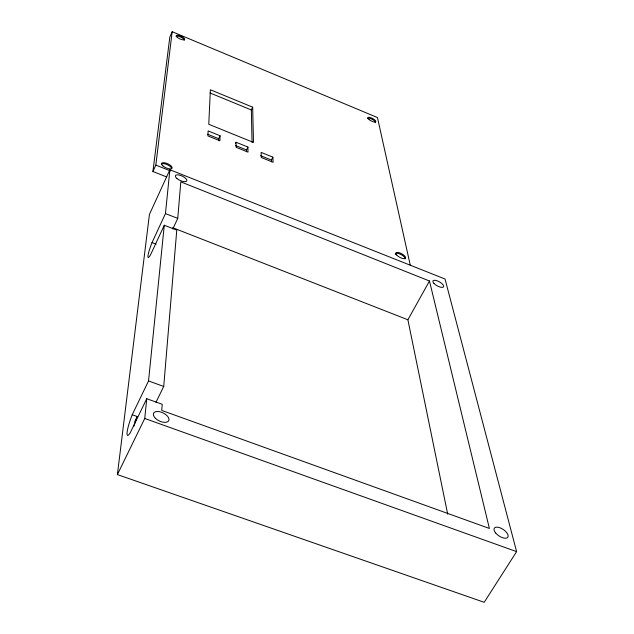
<?xml version="1.0" encoding="UTF-8"?>
<svg xmlns="http://www.w3.org/2000/svg" width="634" height="634" viewBox="0 0 634 634"><rect width="100%" height="100%" fill="white"/><g stroke="black" fill="none" stroke-linecap="round" stroke-linejoin="round"><path stroke-width="0.95" d="M236.094 142.246L236.078 147.31L247.989 152.128L247.918 147.04L236.094 142.246L235.396 143.72M220.053 135.739L219.903 140.772L207.889 135.906L208.126 130.905L220.053 135.739L218.667 138.695L218.611 140.383M155.972 402.321L163.723 386.463L176.775 230.102L164.277 225.252L150.646 254.614A14.416 1.854 -68.7 0 1 147.991 255.803A14.416 1.854 -68.7 0 1 152.025 242.592L165.458 213.587L169.888 169.738L445.036 279.015L516.607 551.628L484.202 602.3L117.393 474.581L149.434 214.403L169.888 169.738M172.813 228.953L177.75 218.381L180.801 181.863L429.48 281.005L489.4 528.455L161.718 410.412L162.233 404.302L146.747 398.715L130.121 432.982A17.958 2.79 -69.8 0 1 127.117 432.229A17.958 2.79 -69.8 0 1 132.221 414.747L148.538 380.939L164.277 225.252M117.393 474.581L144.75 418.464L146.747 398.715M166.687 176.949L152.913 171.505L155.821 165.094L172.179 31.7L377.452 117.552L410.277 265.234M152.913 171.505L169.825 37.049L172.179 31.7M252.031 142.404L251.349 109.967L252.673 107.186L210.385 89.774L208.768 124.272L253.489 142.452L252.673 107.186M246.531 151.677L246.507 149.973L247.918 147.04M134.701 421.784L137.245 416.546L132.221 414.747M271.518 161.789L271.431 160.061L272.85 157.145L261.121 152.39L261.295 157.517L273.119 162.304L272.85 157.145M447.707 514.237L407.892 319.774L429.48 281.005M144.75 418.464L516.607 551.628M148.538 380.939L163.723 386.463M152.025 242.592L156.107 244.161M165.458 213.587L177.75 218.381M172.614 227.677L407.892 319.774M155.821 165.094L170.53 170.934M207.667 134.25L218.667 138.695M235.602 145.558L246.507 149.973M260.614 155.679L271.431 160.061M209.989 92.952L251.349 109.967M133.909 426.199A17.95 2.845 -69.8 0 1 137.245 416.546M395.299 254.464A5.492 2.045 28.4 0 1 400.316 254.186A5.492 2.045 28.4 0 1 405.071 258.941M367.427 118.376A4.501 1.387 27 0 1 372.633 119.533A4.501 1.387 27 0 1 375.106 122.758M176.014 36.257A4.652 1.45 24.5 0 1 180.817 37.113A4.652 1.45 24.5 0 1 184.367 40.156M161.369 164.103A5.73 2.219 24.5 0 1 167.336 164.721A5.73 2.219 24.5 0 1 171.687 168.826M495.669 533.004A8.155 3.867 33.8 0 0 507.779 537.331A8.155 3.867 33.8 0 0 499.798 527.718A8.155 3.867 33.8 0 0 495.669 533.004M433.989 283.43A6.086 2.282 29.2 0 0 443.301 287.099A6.086 2.282 29.2 0 0 437.531 280.949A6.086 2.282 29.2 0 0 433.989 283.43M176.862 178.455A6.285 2.449 24.8 0 0 186.642 181.126A6.285 2.449 24.8 0 0 179.779 175.166A6.285 2.449 24.8 0 0 176.862 178.455M155.378 418.274A8.448 4.47 25.9 0 0 168.644 420.841A8.448 4.47 25.9 0 0 159.475 411.68A8.448 4.47 25.9 0 0 155.378 418.274M396.718 255.098A5.492 2.045 28.4 0 0 405.197 258.458A5.492 2.045 28.4 0 0 400.133 253.014A5.492 2.045 28.4 0 0 396.718 255.098M369.218 119.691A4.501 1.387 27 0 0 375.811 121.752A4.501 1.387 27 0 0 370.407 117.607A4.501 1.387 27 0 0 369.218 119.691M162.938 165.926A5.73 2.211 24.5 0 0 171.893 168.398A5.73 2.211 24.5 0 0 165.688 163.009A5.73 2.211 24.5 0 0 162.938 165.926M177.33 37.382A4.652 1.45 24.5 0 0 184.542 39.68A4.652 1.45 24.5 0 0 179.493 35.647A4.652 1.45 24.5 0 0 177.33 37.382"/></g></svg>
